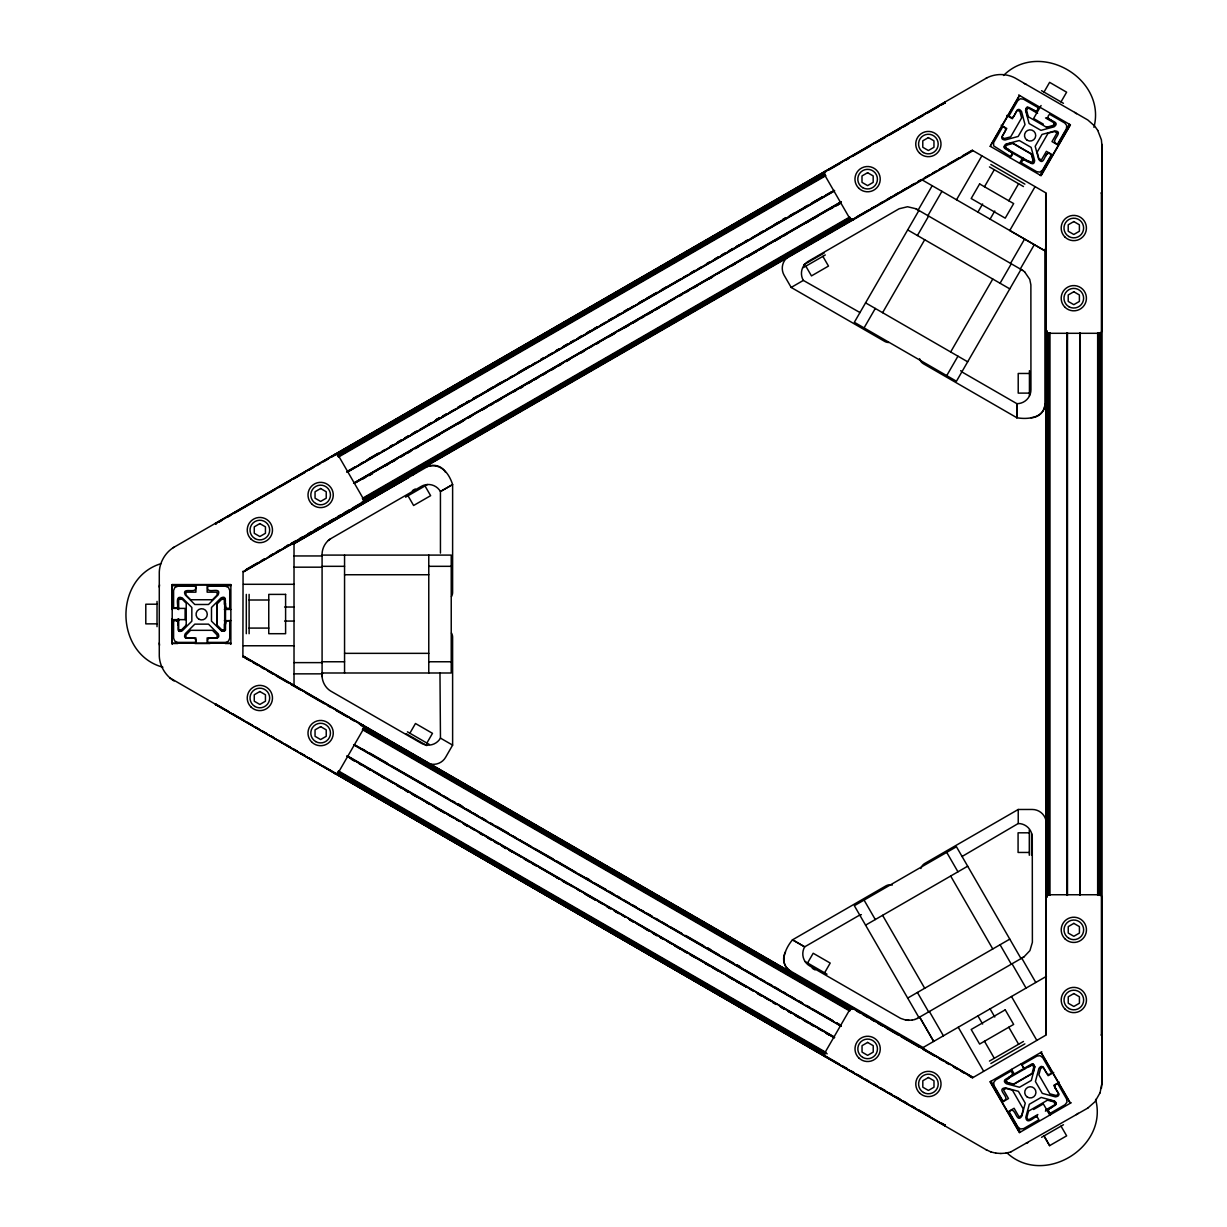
<?xml version="1.0" encoding="UTF-8"?>
<svg xmlns="http://www.w3.org/2000/svg" width="1227" height="1227" viewBox="0 0 1227 1227"><rect width="100%" height="100%" fill="white"/><g stroke="black" fill="none" stroke-linecap="round" stroke-linejoin="round"><path stroke-width="1.5" d="M322.087 676.598L322.087 672.595M1101.907 1083.012L1101.877 1035.082L1101.064 1035.097M225.523 624.144L226.105 620.908L229.74 620.647L229.74 638.178L228.498 641.169L225.523 642.396L207.976 642.396C205.001 633.27 221.872 642.825 218.237 633.899L208.513 624.144L194.817 624.144L185.231 633.73C181.121 643.454 198.299 632.871 195.354 642.396L177.808 642.396L174.832 641.169L173.59 638.178L173.59 620.647M177.808 606.598L176.627 607.994L173.59 608.009L173.59 590.463L174.832 587.488L177.808 586.245L195.354 586.245C198.375 595.386 181.044 585.908 185.231 594.911L194.817 604.497L208.513 604.497L218.099 594.911C222.21 585.187 205.047 595.785 207.976 586.245L225.523 586.245L228.498 587.488L229.74 590.463L229.74 608.009C220.599 611.031 230.078 593.699 221.075 597.886L211.489 607.472L211.489 621.169L221.642 631.092L224.556 631.092L225.507 629.988L225.523 603.239M294.02 555.954L322.118 555.954C321.581 549.267 324.879 542.426 330.538 538.806L421.29 486.367A13.988 13.988 0 0 1 440.432 491.521L452.625 484.558L452.61 592.35A8.42 8.42 0 0 1 451.475 596.567M1100.021 1092.92L1101.877 1083.702M1101.432 1088.196L1101.877 1082.797M1093.932 127.332C1106.8 78.221 1039.422 39.586 1003.533 75.476M1012.183 153.314L1010.603 156.596L993.671 145.89L993.579 142.669L1002.643 126.872C1012.06 128.835 995.189 139.096 1005.082 139.97L1018.18 136.458L1025.02 124.602L1021.524 111.504C1015.204 103.068 1015.726 123.252 1008.962 115.936L1017.735 100.737L1020.281 98.773L1023.487 99.203L1038.671 107.976C1036.723 117.393 1026.462 100.522 1025.588 110.415L1029.085 123.513L1040.956 130.353L1054.039 126.841C1062.459 120.476 1042.306 121.074 1049.622 114.295L1064.806 123.053L1066.769 125.614L1066.355 128.82L1057.582 144.004C1048.149 142.056 1065.021 131.795 1055.128 130.921L1042.045 134.418L1035.189 146.289L1038.702 159.372C1045.067 167.792 1044.484 147.639 1051.263 154.939L1042.49 170.139L1039.929 172.102L1036.738 171.688L1021.539 162.915C1023.502 153.482 1033.763 170.354 1034.637 160.461L1031.125 147.378L1019.269 140.522L1006.171 144.034C997.336 150.921 1019.79 149.832 1009.852 157.623M1045.925 247.102L1044.913 250.799L1044.959 403.714C1044.913 418.054 1027.505 419.726 1016.83 417.717L923.486 363.805A8.42 8.42 0 0 1 919.575 358.698M892.32 885.035A8.42 8.42 0 0 0 885.925 885.879L792.519 939.821C785.449 948.042 778.271 963.931 790.633 971.124L923.072 1047.551L925.771 1050.266M1099.99 1092.889L1094.898 1101.815L1087.843 1108.012M986.094 1149.699L990.971 1151.969M451.475 633.055A8.42 8.42 0 0 1 452.61 637.273L452.625 745.126L445.616 757.304A14.034 14.034 0 0 1 429.833 763.854M215.431 704.758L216.044 703.684M242.885 657.212L243.069 571.199M409.864 733.225L415.478 723.501L432.487 733.332L426.873 743.056M918.164 210.032L932.198 185.722M918.916 210.461L854.345 322.287L956.447 381.244L1021.017 269.419L915.787 208.651M927.888 215.645L941.937 191.335M864.069 327.9L875.296 308.452M917.413 235.523L928.64 216.075M882.596 312.67L924.698 239.74M956.523 199.756L981.784 155.998M991.002 144.571L1018.441 97.01M990.296 146.35L1019.637 95.522M1028.073 107.853L1026.6 110.399L1028.303 116.734M984.483 186.734L994.299 169.709M1043.993 92.086L1049.606 82.347L1066.616 92.194L1061.002 101.918M977.842 212.256L982.628 203.958M1035.956 112.409L1039.192 106.81M1041.079 105.522L1033.594 118.513L1043.318 124.126M1019.576 163.237L1022.812 157.639M990.005 219.265L994.79 210.983M1008.793 200.768L1018.609 183.743M1053.042 125.507L1054.438 123.068M1040.128 175.093L1051.984 154.556L1046.386 151.32L1041.416 159.955L1038.855 158.482L1037.152 152.148L1048.103 133.191L1054.438 131.488L1056.984 132.976L1051.999 141.596L1057.597 144.832L1069.453 124.28M1040.864 175.538L1070.205 124.709M1035.021 186.734L1009.76 230.492L1044.913 250.799L921.554 179.571L918.256 181.489M950.664 351.965L992.766 279.035M1010.557 263.376L1024.591 239.066M946.723 375.631L957.95 356.183M1000.066 283.253L1011.293 263.79M1034.315 244.679L1020.281 268.989L1022.751 270.415M807.565 962.98L813.179 953.256L830.204 963.072L824.59 972.796M944.759 1125.834L945.373 1124.776M268.1 557.135L972.566 150.415L1045.941 192.93L1045.941 1035.097L972.428 1077.904L969.115 1076.002M174.065 680.97C165.676 675.832 159.694 666.154 159.28 656.138L159.28 571.92C159.725 561.966 165.614 552.104 174.096 547.181M1045.864 155.875L1047.045 153.881M186.228 625.126L181.596 629.758L178.651 629.758M962.045 856.507L1018.226 823.516L1018.226 809.483L1032.275 809.467A14.034 14.034 0 0 1 1045.833 819.851M328.361 540.417L330.554 538.822M917.167 1018.533L1023.978 956.876L1029.928 950.603L1032.382 942.305L1032.275 837.535A14.034 14.034 0 0 0 1018.226 823.516M790.924 255.139L795.878 252.271M799.191 250.354L810.756 243.667M814.068 241.75L848.793 221.658M852.105 219.756L885.173 200.615M888.486 198.713L908.333 187.225M911.63 185.308L914.943 183.406M789.268 256.106A14.034 14.034 0 0 0 784.145 275.277L791.185 287.44L803.332 280.416A14.034 14.034 0 0 1 808.455 261.228L899.13 208.759L907.535 206.75L915.956 208.759A14.049 14.049 0 0 1 918.701 210.891M173.314 547.625L986.83 77.884C995.465 73.421 1006.278 73.451 1014.898 77.899L1087.843 120.001L1094.852 126.228L1097.766 130.476M215.492 523.454L944.836 102.362M215.63 523.668L944.959 102.593M219.112 522.058L222.424 520.141M227.394 517.273L230.722 515.355M234.035 513.438L253.928 501.95M257.241 500.033L275.477 489.512M278.79 487.594L290.385 480.892M293.698 478.99L305.308 472.288M308.621 470.37L313.591 467.502M316.903 465.585L320.232 463.668M323.545 461.766L328.514 458.883M331.827 456.981L825.786 171.795M829.099 169.878L840.694 163.176M845.679 160.308L848.992 158.39M852.305 156.473L870.541 145.952M875.511 143.084L885.449 137.332M888.777 135.43L900.373 128.728M903.686 126.81L908.655 123.942M911.983 122.025L915.296 120.108M918.609 118.191L923.578 115.323M926.891 113.405L938.502 106.718M941.815 104.801L945.127 102.884M337.011 454.481L824.345 173.114M337.272 454.91L824.59 173.559M337.548 455.401L824.866 174.035M337.854 455.923L825.173 174.571M338.177 456.49L825.495 175.124M338.499 457.058L825.832 175.691M436.198 419.542L439.511 417.625M782.627 219.526L785.94 217.624M368.345 458.975L378.284 453.223M389.895 446.521L393.207 444.619M398.177 441.735L401.49 439.833M404.803 437.916L408.116 435.999M413.1 433.131L416.413 431.214M428.008 424.511L431.321 422.594M436.306 419.726L439.619 417.809M442.932 415.907L446.245 413.99M457.855 407.287L462.824 404.419M466.137 402.502L469.45 400.585M472.763 398.683L477.732 395.8M487.686 390.063L492.656 387.195M495.969 385.278L500.938 382.41M519.174 371.873L529.128 366.137M540.724 359.434L544.036 357.532M555.647 350.83L558.96 348.913M563.929 346.045L567.242 344.127M570.57 342.21L573.883 340.293M578.853 337.425L582.165 335.508M587.135 332.64L590.448 330.723M593.776 328.821L597.089 326.903M608.684 320.201L611.997 318.284M616.982 315.416L620.295 313.498M623.607 311.597L628.577 308.713M638.515 302.977L643.5 300.109M646.813 298.192L656.752 292.455M661.736 289.572L666.706 286.704M691.568 272.348L694.881 270.446M706.476 263.744L709.804 261.826M714.774 258.958L718.086 257.041M721.399 255.124L724.712 253.207M729.697 250.339L733.01 248.421M736.323 246.52L739.636 244.602M744.605 241.734L747.918 239.817M759.528 233.115L762.841 231.197M774.436 224.51L779.421 221.627M782.734 219.725L786.047 217.808M789.36 215.891L794.329 213.023M804.283 207.271L807.596 205.369M812.565 202.486L822.519 196.749M348.545 470.631L355.186 466.797M360.155 463.929L363.468 462.012M366.781 460.094L378.391 453.407M381.704 451.49L385.017 449.573M389.987 446.705L393.3 444.787M396.612 442.87L401.597 440.002M404.91 438.085L408.223 436.183M411.536 434.266L416.505 431.398M419.833 429.481L431.429 422.778M434.741 420.861L439.711 417.993M443.039 416.076L446.352 414.159M449.665 412.257L454.634 409.373M457.947 407.471L469.558 400.769M472.87 398.852L506.015 379.71M509.328 377.793L512.656 375.891M517.625 373.008L529.22 366.321M532.533 364.404L535.862 362.486M540.831 359.618L544.144 357.701M547.457 355.784L552.426 352.916M555.739 350.999L559.067 349.082M562.38 347.18L567.349 344.312M570.662 342.394L573.975 340.477M577.288 338.56L582.273 335.692M585.586 333.775L597.181 327.072M600.494 325.17L605.478 322.287M608.791 320.385L620.387 313.683M623.699 311.765L633.653 306.029M638.623 303.146L656.859 292.624M660.172 290.707L680.065 279.235M683.378 277.317L686.691 275.4M690.003 273.483L694.988 270.615M698.301 268.698L701.614 266.78M706.583 263.912L709.896 261.995M713.209 260.093L718.194 257.21M721.507 255.308L724.82 253.391M728.132 251.474L733.102 248.606M736.415 246.688L748.025 239.986M751.338 238.084L762.949 231.382M766.261 229.464L786.154 217.977M789.467 216.059L807.703 205.538M811.016 203.621L822.611 196.934M825.924 195.016L830.909 192.148M347.072 471.889L834.314 190.384M347.149 472.012L834.467 190.66M347.272 472.226L834.605 190.891M353.606 483.208L840.924 201.826M353.621 483.254L841.047 202.056M841.185 202.286L355.508 482.686L397.073 458.975M400.293 456.889L411.996 450.355M415.309 448.438L465.033 419.726M468.254 417.655L562.825 363.269M566.046 361.198L585.939 349.71M589.251 347.793L592.672 346.045M595.893 343.974L615.877 332.64M619.19 330.738L675.54 298.192M678.761 296.121L713.669 276.182M716.89 274.112L743.501 258.958M746.814 257.041L841.308 202.501M362.364 479.236L365.677 477.334M368.99 475.416L372.318 473.499M385.569 465.846L388.882 463.929M392.195 462.012L395.523 460.11M400.493 457.226L403.806 455.324M407.119 453.407L410.432 451.49M415.401 448.622L418.729 446.705M430.324 440.002L440.278 434.266M458.499 423.744L463.484 420.861M468.453 417.993L471.766 416.076M481.705 410.339L486.69 407.471M490.002 405.554L493.315 403.637M496.628 401.72L501.598 398.852M513.208 392.149L516.521 390.247M519.834 388.33L523.147 386.413L519.941 388.514M528.116 383.545L531.444 381.628M534.757 379.71L538.07 377.809M543.04 374.925L546.352 373.023M551.322 370.14L554.65 368.238M557.963 366.321L561.276 364.404M566.245 361.536L569.558 359.618M581.169 352.916L584.481 350.999M596.077 344.312L599.405 342.394M609.344 336.658L614.313 333.775M624.267 328.038L629.236 325.17M632.549 323.253L637.519 320.385M640.831 318.468L644.144 316.551M647.473 314.633L652.442 311.765M655.755 309.848L659.068 307.946M664.037 305.063L667.35 303.161M678.96 296.459L682.273 294.541M685.586 292.624L688.899 290.722M693.884 287.839L697.197 285.937M708.792 279.235L712.105 277.317M731.998 265.83L735.31 263.912M746.921 257.225L756.86 251.474M760.188 249.556L765.157 246.688M775.096 240.952L780.065 238.084M783.393 236.167L786.706 234.25M806.599 222.762L809.912 220.86M813.225 218.943L818.194 216.075M829.805 209.372L833.118 207.455M836.431 205.538L839.743 203.621M369.097 475.601L372.41 473.683M836.538 205.722L839.851 203.82M362.364 498.377L849.682 217.026M362.701 498.96L850.02 217.593M363.008 499.512L850.342 218.145M363.315 500.033L850.648 218.682M363.606 500.524L850.924 219.173M362.195 501.92L852.842 218.651M246.382 569.282L257.977 562.58M261.305 560.662L264.618 558.745M269.587 555.877L272.9 553.975M276.213 552.058L279.526 550.141M284.511 547.273L287.824 545.355M291.136 543.438L296.106 540.57M299.419 538.653L302.732 536.736M307.716 533.868L311.029 531.951M314.342 530.049L319.311 527.165M322.624 525.263L325.937 523.346M329.265 521.429L334.235 518.561M337.548 516.644L340.861 514.726M344.173 512.809L349.143 509.941M352.471 508.039L853.056 219.02M856.369 217.102L867.964 210.4M871.277 208.498L874.606 206.581M879.575 203.713L882.888 201.795M886.201 199.878L891.17 197.01M894.483 195.093L897.811 193.176M902.781 190.308L906.093 188.391M909.406 186.473L914.376 183.605M917.689 181.703L921.017 179.786M924.33 177.869L929.299 175.001M932.612 173.084L935.925 171.166M939.238 169.249L944.223 166.381M947.535 164.464L959.131 157.777M962.443 155.86L972.397 150.108M244.894 570.54L264.787 559.052M243.36 571.705L972.796 150.814M243.498 571.935L362.625 503.147A2.807 2.807 0 0 0 363.652 499.312L338.391 455.554A2.807 2.807 0 0 0 334.542 454.542M408.361 477.64L294.02 543.684L286.612 545.647M413.192 474.849C429.695 460.14 445.57 463.054 452.625 484.558L440.432 491.521L440.447 553.086M412.395 490.647L415.217 489.006M803.685 264.833L824.176 253.007M405.57 497.18L427.441 484.542M803.409 267.578L825.296 254.955M1018.226 809.483L924.821 863.425A8.42 8.42 0 0 0 920.894 868.532M865.572 925.158L967.674 866.201M907.689 998.088L1009.79 939.13M923.087 1047.536L1046.447 976.324M989.437 1061.094L1023.471 1041.447M990.849 1063.518L1024.882 1043.87M1041.846 1051.907L990.051 1081.815L1019.422 1132.644L1071.186 1102.72M1008.901 1077.091L1031.968 1063.87L1033.41 1064.131L1034.882 1066.662L1031.355 1080.404L1019.499 1087.26L1006.401 1083.748C998.272 1078.042 1018.011 1077.597 1010.833 1071.186L995.634 1079.959L993.671 1082.521L994.1 1085.711L1002.873 1100.91C1012.597 1098.686 994.836 1089.116 1005.312 1087.812L1018.41 1091.324L1025.251 1103.18L1021.738 1116.279C1016.002 1124.423 1015.603 1104.653 1009.177 1111.846L1017.95 1127.046L1020.511 1129.009L1023.701 1128.579L1038.901 1119.806L1037.367 1117.199L1035.588 1116.861M1008.977 1078.334L1006.063 1080.021L1007.459 1082.459M1028.916 1066.83L1033.287 1064.3L1034.683 1066.738L1032.935 1073.257L1013.977 1084.208L1009.085 1082.889M1053.702 1072.444L1048.119 1075.68L1043.134 1067.045L1040.588 1068.518L1038.886 1074.852L1049.821 1093.809L1056.156 1095.512L1058.717 1094.024L1053.732 1085.404L1059.315 1082.168M1033.594 1109.499L1043.349 1103.917L1049.898 1115.266M1037.843 1114.515L1028.318 1120.006L1026.846 1117.46L1028.548 1111.125L1048.241 1099.76L1054.76 1101.493L1056.171 1103.932L1045.772 1109.929M1037.49 1115.68C1034.346 1117.03 1026.738 1125.42 1025.803 1117.368L1029.315 1104.269L1041.171 1097.429L1054.269 1100.941C1062.398 1106.631 1042.659 1107.091 1049.837 1113.503L1065.036 1104.729L1066.999 1102.168L1066.57 1098.978L1057.812 1083.778C1048.088 1085.987 1065.834 1095.558 1055.358 1096.861L1042.275 1093.364L1035.419 1081.493L1038.932 1068.41C1044.637 1060.281 1045.082 1080.021 1051.493 1072.843L1042.72 1057.643L1040.159 1055.68L1036.968 1056.094L1021.769 1064.867L1023.303 1067.49L1025.097 1067.812M1045.389 1111.125L1051.708 1107.475M1087.874 1108.042L1010.787 1151.938M1041.554 1137.322L1063.472 1124.73M1043.993 1135.926L1049.606 1145.65L1066.646 1135.849L1061.002 1126.095M986.83 77.884L986.048 78.344M914.974 1019.438L917.443 1018.364M160.921 563.684C113.221 578.239 114.74 654.328 162.884 667.197M1046.524 127.24L1051.401 125.936M912.106 1020.128L914.974 1019.453M1006.002 1153.089L1010.833 1151.969M861.385 914.652A14.034 14.034 0 0 0 857.995 916.048L804.682 946.845L792.519 939.821L804.682 946.845A13.988 13.988 0 0 0 809.789 965.986L900.587 1018.364L905.925 1020.143L912.09 1020.143M1000.864 1153.472L1006.048 1153.119M1101.877 145.215L1101.401 139.832L1097.766 130.461M1101.064 192.93L1101.877 192.915M1029.438 373.468L1018.211 373.468L1018.211 393.115L1029.438 393.115M322.087 566.322L344.557 566.322M428.775 566.322L451.229 566.322M294.02 567.181L322.087 567.181M344.557 574.742L428.775 574.742M243.498 584.297L294.02 584.297M172.194 609.451L172.194 584.573L230.875 584.558L230.86 644.374M172.194 584.85L230.875 584.834M172.194 585.708L195.906 585.708L195.906 592.166L185.952 592.166L185.952 595.11L190.584 599.742L212.47 599.742L217.102 595.11L217.102 592.166L207.148 592.166L207.148 585.708L230.86 585.708M178.651 599.313L181.458 599.313M249.112 600.003L268.759 600.003M157.041 604.205L145.798 604.221L145.798 623.868L157.041 623.853M284.603 607.028L294.173 607.028M172.01 608.423L185.108 608.408L185.108 619.65M224.403 609.42L230.86 609.42M172.01 619.65L185.108 619.65M172.194 620.647L178.651 620.647M224.403 620.647L230.86 620.647M284.603 621.061L294.173 621.061M249.112 628.086L268.759 628.086M172.194 643.239L230.875 643.224M177.884 643.5L172.194 643.515L172.194 584.558M194.909 643.515L210.047 643.5M225.185 643.515L230.875 643.5M243.498 645.77L294.02 645.77M344.557 653.347L428.775 653.347M322.087 661.767L344.557 661.767M428.775 661.767L451.229 661.767M294.02 662.626L322.087 662.626M322.087 672.994L451.229 672.994L451.229 555.095L322.087 555.095L322.087 673.853C321.566 680.525 324.833 687.381 330.523 690.97L421.29 743.271A14.034 14.034 0 0 0 440.462 738.117L452.625 745.126M294.02 673.853L322.087 673.853M1029.3 832.811L1018.073 832.811L1018.073 852.458L1029.3 852.458M905.94 1020.128L909.023 1020.358M995.726 1153.089L1000.91 1153.503M176.397 620.647C181.075 622.166 174.357 634.405 182.256 630.755L191.841 621.169L191.841 607.472L182.256 597.886C174.633 594.65 178.421 605.893 177.808 609.328M990.941 1151.938L995.772 1153.119M1047.49 1100.174L1053.824 1101.877L1055.297 1104.423M859.989 312.563L803.332 280.4M1041.554 90.675L1063.441 103.313M1018.655 94.954L1070.435 124.863L1041.109 175.676L990.051 146.182M1032.505 109.433L1037.29 112.194M1046.723 117.639L1051.462 120.384M1037.597 113.344L1027.214 107.347L1025.803 109.786L1027.551 116.304L1047.244 127.685L1053.579 125.982L1055.051 123.421L1045.527 117.93M1006.784 115.491L1012.382 118.728L1017.367 110.093L1019.913 111.565L1021.616 117.899L1010.68 136.857L1004.33 138.544L1001.784 137.071L1006.769 128.452L1001.171 125.215M1008.701 149.495L1004.33 146.979L1005.741 144.541L1012.26 142.792L1031.217 153.743L1032.965 160.262L1031.554 162.7L1028.64 161.013M1008.655 150.768L1027.597 161.703M990.849 164.464L1024.882 184.127M989.437 166.903L1023.471 186.55M907.689 229.909L1009.79 288.866M865.572 302.839L967.674 361.796M791.185 287.44L884.59 341.351A8.42 8.42 0 0 0 888.808 342.486M407.425 731.829L429.312 744.452M805.142 961.569L827.013 974.207M406.306 733.777L426.797 745.602M812.274 968.287L815.111 969.928M243.498 656.138L972.827 1077.214M243.406 656.322L972.735 1077.398M243.268 656.537L949.391 1064.208M952.704 1066.125L972.597 1077.613M244.756 657.795L249.725 660.663M253.038 662.58L258.023 665.448M261.336 667.365L264.649 669.267M267.961 671.184L272.931 674.052M276.244 675.97L287.854 682.672M291.167 684.589L301.121 690.326M306.09 693.194L324.327 703.731M327.64 705.632L330.953 707.55M335.922 710.418L347.532 717.12M350.845 719.037L354.158 720.955M359.128 723.823L853.087 1009.008M856.4 1010.925L859.713 1012.842M863.026 1014.744L868.01 1017.628M871.323 1019.53L874.636 1021.447M877.949 1023.364L882.919 1026.232M886.231 1028.149L897.842 1034.852M901.155 1036.754L919.391 1047.291M922.704 1049.208L934.299 1055.895M939.284 1058.778L942.597 1060.68M945.91 1062.597L949.223 1064.515M954.192 1067.383L957.505 1069.3M960.833 1071.217L964.146 1073.134M360.569 725.157L852.872 1009.376M363.637 727.504L850.955 1008.855M363.361 727.994L850.679 1009.346M363.054 728.516L850.372 1009.867M362.732 729.068L850.05 1010.434M362.394 729.651L849.728 1011.002M458.653 804.099L461.965 806.016M586.276 877.796L589.589 879.713M707.273 947.658L710.602 949.56M737.12 964.882L740.433 966.799M362.302 748.961L365.615 750.878M369.036 752.611L387.257 763.133M392.134 766.185L425.386 785.142M428.698 787.059L440.309 793.762M443.514 795.848L448.484 798.731M451.812 800.633L455.217 802.381M458.545 804.283L463.407 807.335M466.72 809.253L470.14 810.986M473.361 813.072L478.331 815.955M481.751 817.688L486.613 820.74M489.926 822.642L493.239 824.559M496.659 826.308L508.269 832.995M513.131 836.047L516.444 837.964M519.773 839.881L531.368 846.569M534.681 848.486L553.024 858.839M556.337 860.756L576.123 872.412M579.435 874.33L591.046 881.032M594.359 882.934L606.061 889.468M609.374 891.369L614.252 894.422M617.672 896.155L620.877 898.256M624.19 900.158L629.16 903.041M632.488 904.943L635.893 906.692M640.77 909.728L644.083 911.646M647.503 913.394L652.365 916.431M655.693 918.348L659.006 920.265M662.319 922.183L667.289 925.051M670.602 926.968L682.212 933.655M685.632 935.403L703.853 945.925M707.166 947.842L718.777 954.545M721.997 956.631L733.7 963.149M737.013 965.066L741.875 968.118M745.203 970.02L756.798 976.723M760.111 978.64L765.081 981.508M768.409 983.425L771.814 985.158M775.127 987.075L780.004 990.128M783.424 991.861L786.63 993.947M789.943 995.864L794.927 998.732M798.24 1000.649L801.66 1002.382M806.522 1005.434L809.835 1007.352M813.164 1009.269L833.041 1020.741M836.369 1022.658L839.682 1024.576M355.554 745.341L486.521 820.894M489.818 822.857L652.273 916.6M655.586 918.517L682.089 933.87M685.433 935.741L803.118 1003.686M806.415 1005.634L832.949 1020.91M836.262 1022.827L841.216 1025.741M355.493 745.433L841.093 1025.956M353.621 744.835L840.955 1026.186M347.318 755.771L834.605 1037.198M347.103 756.139L834.498 1037.367M347.042 756.246L459.742 821.354M463.07 823.225L610.571 908.44M613.914 910.311L625.494 917.06M628.807 918.962L753.133 990.741M756.461 992.612L776.338 1004.146L772.918 1002.398M779.666 1006.017L834.345 1037.643M350.247 758.363L355.216 761.231M370.14 769.835L358.529 763.148L361.75 765.234M373.453 771.752L385.048 778.455M388.361 780.372L393.346 783.24M396.658 785.157L408.254 791.844M411.566 793.762L429.803 804.298M433.116 806.2L444.726 812.903M448.039 814.82L453.008 817.688M456.321 819.605L459.634 821.523M462.962 823.424L467.932 826.308M471.245 828.21L474.558 830.127M479.527 832.995L482.855 834.912M486.168 836.829L491.137 839.697M494.45 841.615L497.763 843.532M501.076 845.449L506.061 848.317M509.374 850.234L520.969 856.921M524.282 858.839L535.892 865.541M539.205 867.458L559.098 878.931L555.678 877.198M562.411 880.848L572.349 886.6M577.334 889.468L580.647 891.385M583.96 893.287L595.555 899.989M598.883 901.906L602.196 903.824M607.166 906.692L610.479 908.609M613.791 910.526L618.761 913.394M622.089 915.296L625.402 917.213M628.715 919.13L633.684 921.998M636.997 923.916L648.608 930.618M651.92 932.535L656.89 935.403M660.203 937.321L663.516 939.222M666.844 941.14L671.813 944.008M675.126 945.925L686.721 952.627M690.049 954.545L723.194 973.686M726.507 975.588L746.399 987.075L736.353 981.508M749.712 988.993L753.025 990.91M758.01 993.778L761.323 995.695M764.636 997.612L769.605 1000.48M779.559 1006.217L784.528 1009.085M787.841 1011.002L791.154 1012.919M794.467 1014.836L799.437 1017.704M802.765 1019.622L814.36 1026.309M817.673 1028.226L822.642 1031.094M825.97 1033.011L834.253 1037.797M351.796 759.482L355.109 761.4M366.72 768.102L370.033 770.019M381.628 776.722L384.956 778.624M396.551 785.326L401.52 788.194M404.833 790.111L408.054 792.213M411.474 793.946L416.444 796.814M426.382 802.55L429.711 804.467M434.68 807.335L444.619 813.087M464.512 824.559L467.824 826.477M479.435 833.179L482.748 835.096M487.717 837.964L491.03 839.881M494.343 841.783L497.671 843.701M502.641 846.569L505.846 848.67M509.266 850.403L512.579 852.32M524.19 859.023L529.159 861.891M532.472 863.808L535.785 865.71M562.303 881.032L567.288 883.9M585.509 894.422L595.463 900.173M607.058 906.86L610.371 908.778M615.356 911.646L618.669 913.563M630.264 920.265L633.592 922.183M645.187 928.885L648.5 930.787M653.47 933.67L656.69 935.756M660.111 937.489L663.424 939.407M675.019 946.109L680.003 948.977M683.316 950.894L686.629 952.796M689.942 954.713L694.911 957.581M704.865 963.333L709.835 966.201M713.148 968.118L718.117 970.986M728.071 976.723L733.04 979.606M757.903 993.947L761.215 995.864M772.826 1002.566L776.139 1004.484M781.108 1007.352L784.421 1009.269M787.734 1011.186L791.047 1013.088M796.032 1015.971L799.344 1017.873M804.314 1020.757L807.627 1022.658M810.94 1024.576L814.253 1026.493M825.863 1033.195L829.176 1035.097M338.545 770.97L825.863 1052.337M338.207 771.538L827.197 1053.855M337.885 772.105L825.219 1053.456M337.578 772.627L824.912 1053.993M337.302 773.117L824.621 1054.468M337.042 773.547L824.375 1054.913M217.486 705.019L229.096 711.721M232.409 713.639L244.004 720.326M247.333 722.243L252.302 725.111M255.615 727.028L258.928 728.945M262.241 730.863L267.21 733.731M270.538 735.648L273.851 737.55M278.82 740.433L282.133 742.335M285.446 744.252L290.416 747.12M293.744 749.037L297.057 750.955M300.37 752.872L305.339 755.74M308.652 757.657L311.965 759.574M316.949 762.442L320.262 764.36M323.575 766.261L839.084 1063.886M842.397 1065.803L847.366 1068.671M850.679 1070.588L853.992 1072.505M857.305 1074.423L862.29 1077.291M865.602 1079.208L868.915 1081.125M873.885 1083.993L877.198 1085.91M880.511 1087.812L885.495 1090.696M888.808 1092.597L892.121 1094.515M895.434 1096.432L900.403 1099.3M903.716 1101.217L907.044 1103.134M912.014 1106.002L915.327 1107.92M918.64 1109.822L930.25 1116.524M941.845 1123.226L945.158 1125.144M215.661 704.359L944.989 1125.435M215.538 704.574L944.867 1125.665M986.861 1150.144L169.694 677.795M1022.459 270.277L1024.637 271.857M1006.938 1152.828C1043.379 1186.846 1108.533 1147.49 1095.604 1099.377M1024.637 271.873L1029.744 279.357L1030.879 284.863L1030.941 389.68A13.988 13.988 0 0 1 1016.907 403.683L1016.83 417.717L1016.907 403.683L963.578 372.901A14.034 14.034 0 0 1 960.68 370.677M944.729 102.194L945.342 103.252M822.857 256.351L828.486 266.075L811.461 275.906L805.848 266.182M1021.754 958.149L1035.787 982.474M1021.017 958.578L956.447 846.753L854.345 905.71L918.916 1017.536M1012.03 963.778L1026.063 988.088M946.723 852.366L957.95 871.814M1000.066 944.744L1011.293 964.192M950.664 876.032L992.766 948.962M1011.477 996.508L1036.754 1040.266M1041.109 1052.337L1070.481 1103.18M1040.864 1052.475L1070.235 1103.318M1008.793 1027.229L1018.609 1044.254M990.005 1008.732L994.79 1017.014M1021.309 1063.763L1024.53 1069.361M1048.226 1110.389L1050.634 1114.576M1011.585 1069.377L1014.008 1073.579M977.842 1015.741L982.628 1024.039M1044.024 1135.957L1049.637 1145.681M984.483 1041.263L994.299 1058.287M991.033 1081.248L1002.904 1101.785L1008.487 1098.548L1003.502 1089.929L1006.063 1088.456L1012.398 1090.143L1023.333 1109.101L1021.646 1115.435L1019.085 1116.907L1014.1 1108.272L1008.517 1111.509L1020.373 1132.046M990.296 1081.662L1019.668 1132.506M958.241 1027.244L983.502 1071.002M882.596 915.327L924.698 988.256M929.376 1011.493L943.41 1035.803M864.069 900.097L875.296 919.544M917.413 992.474L928.64 1011.922M425.017 485.953L430.631 495.677L413.606 505.493L407.993 495.769M215.4 523.269L216.013 524.343M1054.76 1086.892L1055.91 1088.916M439.972 672.963L440.462 738.117M1101.417 192.915L1101.417 1035.097M1101.064 332.655L1101.064 895.373M1100.634 332.655L1100.634 895.373M1100.144 332.655L1100.144 895.373M1099.576 332.655L1099.576 895.373M1098.963 332.655L1098.963 895.373M1098.318 332.655L1098.318 895.373M1097.659 332.655L1097.659 895.373M1080.266 332.655L1080.189 895.373L1080.143 332.655M1067.475 332.655L1067.49 895.373M1067.214 332.655L1067.214 895.373M1066.953 332.655L1066.907 895.373M1049.944 332.655L1049.944 895.373M1049.284 332.655L1049.284 895.373M1048.64 332.655L1048.64 895.373M1048.027 332.655L1048.027 895.373M1047.459 332.655L1047.459 895.373M1046.968 330.738L1046.968 897.29M1046.539 330.738L1046.539 897.29M1046.186 330.738L1046.186 897.29M1045.726 192.915L1045.772 1035.113M1031.539 833.578L1031.539 855.265M1029.438 370.661L1029.438 395.922M1029.3 830.004L1029.3 855.265M428.775 555.095L428.775 672.994M344.557 555.095L344.557 672.994M294.02 686.138L294.02 543.699L426.429 467.196A14.018 14.018 0 0 1 445.585 472.349M249.112 594.389L249.112 633.699M246.305 594.389L246.305 633.699M224.403 604.374L224.403 599.313L221.596 599.313L216.826 604.098L216.826 625.985L221.596 630.755L224.403 630.755L224.403 624.022M207.148 642.764L207.148 637.917L217.102 637.917L217.102 634.972L212.47 630.325L190.584 630.325L185.952 634.972L185.952 637.917L195.906 637.917L195.906 642.764M178.651 609.604L178.651 598.607L181.596 598.607L186.228 603.239L186.228 625.985L181.458 630.755L178.651 630.755L178.651 618.761M177.808 619.052L177.808 625.126M172.194 618.638L172.194 644.374M157.041 601.399L157.025 626.675M853.67 219.587A2.807 2.807 0 0 1 849.836 218.559L824.575 174.817A2.807 2.807 0 0 1 825.602 170.982M1045.726 330.492A2.807 2.807 0 0 0 1048.533 333.299L1099.07 333.299A2.807 2.807 0 0 0 1101.877 330.477L1101.877 144.295L1101.907 1083.732L1101.907 897.551A2.807 2.807 0 0 0 1099.101 894.744L1048.579 894.744A2.807 2.807 0 0 0 1045.726 897.52M853.701 1008.441A2.807 2.807 0 0 0 849.866 1009.468L824.605 1053.226A2.807 2.807 0 0 0 825.633 1057.061M362.625 724.912A2.807 2.807 0 0 1 363.652 728.746L338.391 772.504A2.807 2.807 0 0 1 334.557 773.531M790.633 971.124A14.018 14.018 0 0 1 785.495 951.968M1078.165 1113.257A8.42 8.42 0 0 1 1076.416 1114.607M1028.042 1142.536A8.42 8.42 0 0 1 1026.017 1143.38M1023.978 956.876A14.049 14.049 0 0 1 1020.757 958.18M1044.959 403.714A14.018 14.018 0 0 1 1030.925 417.732M1024.284 83.62A8.42 8.42 0 0 1 1026.324 84.464M1074.699 112.393A8.42 8.42 0 0 1 1076.447 113.743M159.571 645.157A8.42 8.42 0 0 1 159.28 642.963M159.28 587.104A8.42 8.42 0 0 1 159.571 584.926M322.087 676.414A14.049 14.049 0 0 1 322.578 672.963M1033.763 1067.107L1032.06 1073.456L1013.103 1084.392L1006.769 1082.689L1005.296 1080.143L1032.275 1064.561L1033.763 1067.107M979.621 183.927L971.186 198.513L1005.235 218.161L1013.655 203.575L979.621 183.927M1006.523 145.169L1005.051 147.715L1032.045 163.298L1033.517 160.737L1031.815 154.403L1012.873 143.467L1006.523 145.169M221.734 598.607L217.102 603.239L217.102 625.126L221.734 629.758L224.679 629.758L224.679 598.607L221.734 598.607M259.848 523.607L254.265 526.843L254.265 533.3L259.848 536.521L265.446 533.3L265.446 526.843L259.848 523.607M320.63 488.515L315.048 491.751L315.048 498.208L320.63 501.429L326.229 498.208L326.229 491.751L320.63 488.515M867.596 172.7L861.998 175.921L861.998 182.378L867.596 185.614L873.179 182.378L873.179 175.921L867.596 172.7M928.379 137.608L922.781 140.829L922.781 147.286L928.379 150.522L933.962 147.286L933.962 140.829L928.379 137.608M259.848 691.537L254.265 694.758L254.265 701.215L259.848 704.451L265.446 701.215L265.446 694.758L259.848 691.537M1073.809 221.566L1068.211 224.802L1068.211 231.259L1073.809 234.48L1079.392 231.259L1079.392 224.802L1073.809 221.566M1073.809 291.75L1068.211 294.971L1068.211 301.428L1073.809 304.664L1079.392 301.428L1079.392 294.971L1073.809 291.75M320.63 726.629L315.048 729.85L315.048 736.307L320.63 739.544L326.229 736.307L326.229 729.85L320.63 726.629M867.627 1042.429L862.044 1045.665L862.044 1052.122L867.627 1055.343L873.225 1052.122L873.225 1045.665L867.627 1042.429M1073.84 923.379L1068.242 926.615L1068.242 933.072L1073.84 936.293L1079.423 933.072L1079.423 926.615L1073.84 923.379M1005.235 1009.836L971.186 1029.484L979.621 1044.07L1013.655 1024.422L1005.235 1009.836M928.41 1077.521L922.811 1080.757L922.811 1087.214L928.41 1090.435L933.992 1087.214L933.992 1080.757L928.41 1077.521M1073.84 993.563L1068.242 996.784L1068.242 1003.241L1073.84 1006.477L1079.423 1003.241L1079.423 996.784L1073.84 993.563M285.6 594.389L268.759 594.389L268.759 633.699L285.6 633.699L285.6 594.389M933.686 1041.416L919.652 1017.106L933.686 1041.416M1065.005 237.087A12.638 12.638 0 0 0 1086.048 231.105A12.638 12.638 0 0 0 1070.358 215.875A12.638 12.638 0 0 0 1065.005 237.087M1068.886 236.535A9.831 9.831 0 0 0 1083.625 228.023A9.831 9.831 0 0 0 1068.886 219.51A9.831 9.831 0 0 0 1068.886 236.535M858.793 188.222A12.638 12.638 0 0 0 879.851 182.24A12.638 12.638 0 0 0 864.145 166.995A12.638 12.638 0 0 0 858.793 188.222M862.688 187.654A9.831 9.831 0 0 0 877.428 179.157A9.831 9.831 0 0 0 862.688 170.645A9.831 9.831 0 0 0 862.688 187.654M1065.005 307.271A12.638 12.638 0 0 0 1086.048 301.29A12.638 12.638 0 0 0 1070.358 286.06A12.638 12.638 0 0 0 1065.005 307.271M1068.886 306.719A9.831 9.831 0 0 0 1083.625 298.207A9.831 9.831 0 0 0 1068.886 289.695A9.831 9.831 0 0 0 1068.886 306.719M919.575 153.13A12.638 12.638 0 0 0 940.618 147.148A12.638 12.638 0 0 0 924.928 131.903A12.638 12.638 0 0 0 919.575 153.13M923.456 152.562A9.831 9.831 0 0 0 938.195 144.065A9.831 9.831 0 0 0 923.456 135.553A9.831 9.831 0 0 0 923.456 152.562M919.606 1093.042A12.638 12.638 0 0 0 940.649 1087.076A12.638 12.638 0 0 0 924.959 1071.831A12.638 12.638 0 0 0 919.606 1093.042M923.502 1092.49A9.831 9.831 0 0 0 938.226 1083.978A9.831 9.831 0 0 0 923.502 1075.466A9.831 9.831 0 0 0 923.502 1092.49M1065.036 938.9A12.638 12.638 0 0 0 1086.079 932.919A12.638 12.638 0 0 0 1070.389 917.689A12.638 12.638 0 0 0 1065.036 938.9M1068.932 938.348A9.831 9.831 0 0 0 1083.656 929.836A9.831 9.831 0 0 0 1068.932 921.324A9.831 9.831 0 0 0 1068.932 938.348M858.823 1057.95A12.638 12.638 0 0 0 879.882 1051.984A12.638 12.638 0 0 0 864.176 1036.738A12.638 12.638 0 0 0 858.823 1057.95M862.719 1057.398A9.831 9.831 0 0 0 877.458 1048.886A9.831 9.831 0 0 0 862.719 1040.389A9.831 9.831 0 0 0 862.719 1057.398M1065.036 1009.085A12.638 12.638 0 0 0 1086.079 1003.103A12.638 12.638 0 0 0 1070.389 987.858A12.638 12.638 0 0 0 1065.036 1009.085M1068.932 1008.533A9.831 9.831 0 0 0 1083.656 1000.02A9.831 9.831 0 0 0 1068.932 991.508A9.831 9.831 0 0 0 1068.932 1008.533M251.06 539.128A12.638 12.638 0 0 0 272.103 533.147A12.638 12.638 0 0 0 256.412 517.917A12.638 12.638 0 0 0 251.06 539.128M254.94 538.576A9.831 9.831 0 0 0 269.679 530.064A9.831 9.831 0 0 0 254.94 521.552A9.831 9.831 0 0 0 254.94 538.576M311.827 742.151A12.638 12.638 0 0 0 332.885 736.169A12.638 12.638 0 0 0 317.18 720.924A12.638 12.638 0 0 0 311.827 742.151M315.722 741.599A9.831 9.831 0 0 0 330.462 733.086A9.831 9.831 0 0 0 315.722 724.574A9.831 9.831 0 0 0 315.722 741.599M311.827 504.036A12.638 12.638 0 0 0 332.885 498.07A12.638 12.638 0 0 0 317.18 482.825A12.638 12.638 0 0 0 311.827 504.036M315.722 503.484A9.831 9.831 0 0 0 330.462 494.972A9.831 9.831 0 0 0 315.722 486.459A9.831 9.831 0 0 0 315.722 503.484M251.06 707.059A12.638 12.638 0 0 0 272.103 701.077A12.638 12.638 0 0 0 256.412 685.847A12.638 12.638 0 0 0 251.06 707.059M254.94 706.507A9.831 9.831 0 0 0 269.679 697.994A9.831 9.831 0 0 0 254.94 689.482A9.831 9.831 0 0 0 254.94 706.507M1027.214 1097.015A5.614 5.614 0 0 0 1035.941 1092.705A5.614 5.614 0 0 0 1027.858 1087.306A5.614 5.614 0 0 0 1027.214 1097.015M1027.152 140.215A5.614 5.614 0 0 0 1035.726 135.63A5.614 5.614 0 0 0 1027.459 130.491A5.614 5.614 0 0 0 1027.152 140.215M198.866 619.19A5.614 5.614 0 0 0 207.286 614.328A5.614 5.614 0 0 0 198.866 609.466A5.614 5.614 0 0 0 198.866 619.19"/></g></svg>
